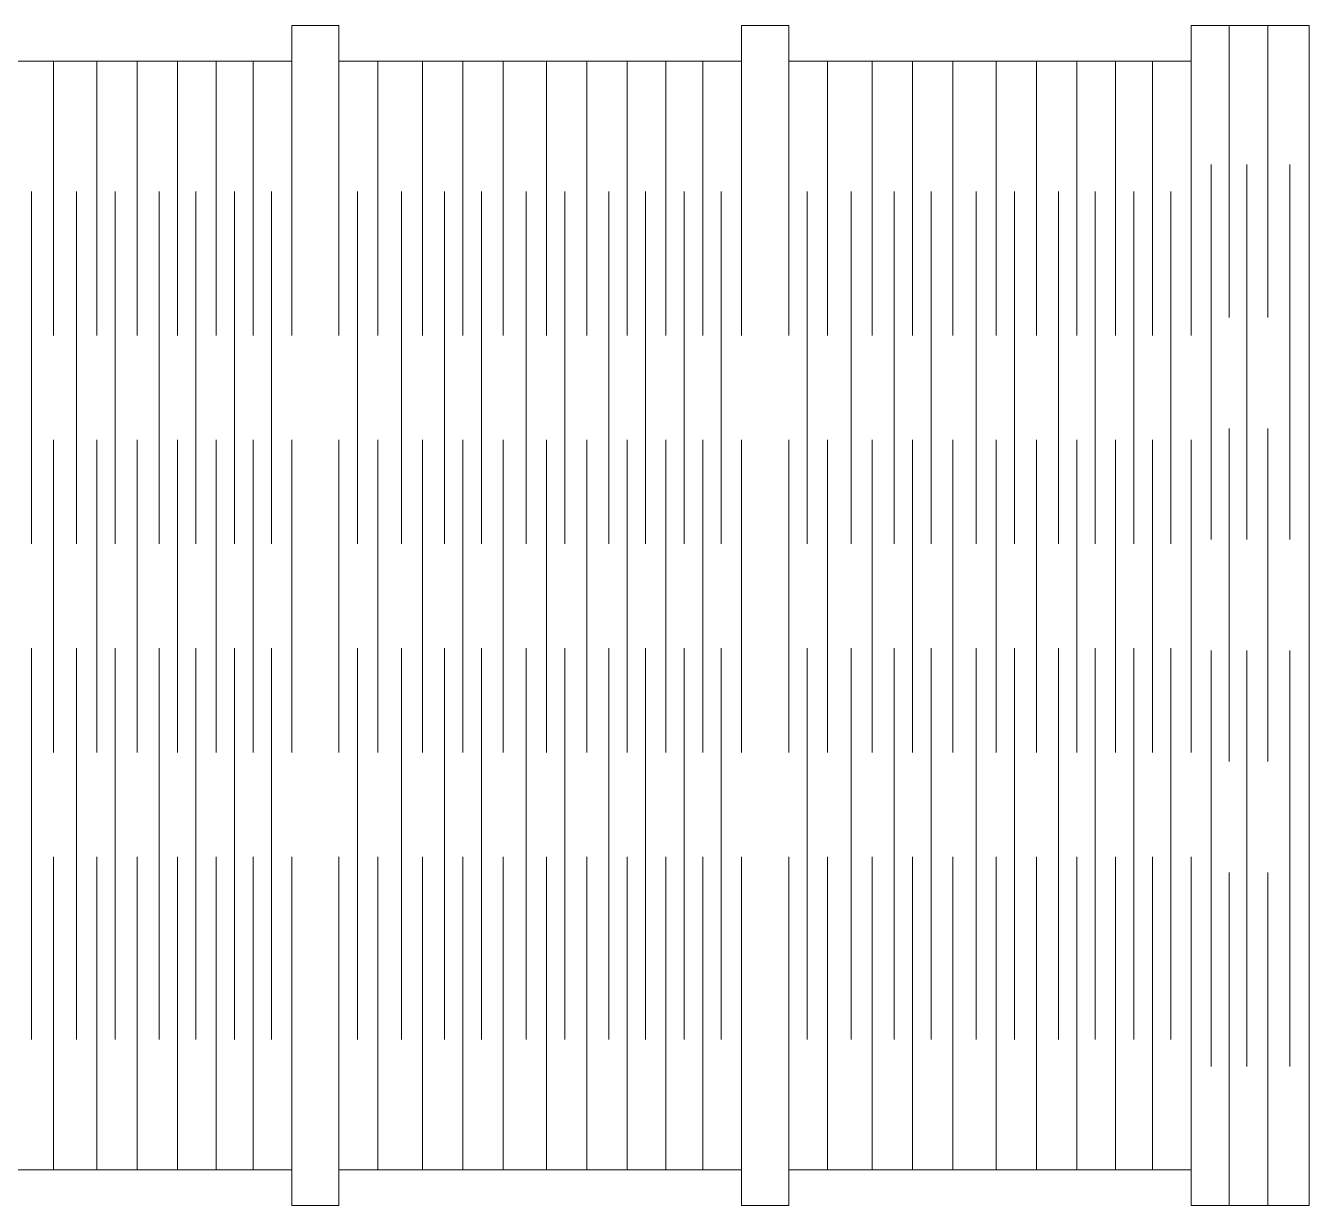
# Model space of a CAD drawing. Header units: millimetres. Extents: x -385 to 385, y -605 to 605.
# Drawn here: x -53.4 to 55.3, y 207.7 to 307.7 of the extents above; entities that cross this region are included whole.
import ezdxf

# ---------------------------------------------------------------- set-up
doc = ezdxf.new("R2010")
doc.units = ezdxf.units.MM
doc.header["$MEASUREMENT"] = 0
doc.layers.add('Camada 1', color=7, linetype='Continuous')

msp = doc.modelspace()

# ---------------------------------------------------------------- linework, layer by layer
at = {"layer": 'Camada 1', "color": 250, "lineweight": 20}
msp.add_open_spline([(-103.0139, 210.7496), (-103.0139, 210.7496), (-68.9567, 210.7496), (-68.9567, 210.7496), (-68.9567, 210.7496), (-68.9567, 210.7496), (-68.9567, 207.7496), (-68.9567, 207.7496), (-68.9567, 207.7496), (-68.9567, 207.7496), (-64.9536, 207.7496), (-64.9536, 207.7496), (-64.9536, 207.7496), (-64.9536, 207.7496), (-64.9536, 210.7496), (-64.9536, 210.7496), (-64.9536, 210.7496), (-64.9536, 210.7496), (-30.8964, 210.7496), (-30.8964, 210.7496), (-30.8964, 210.7496), (-30.8964, 210.7496), (-30.8964, 207.7496), (-30.8964, 207.7496), (-30.8964, 207.7496), (-30.8964, 207.7496), (-26.8934, 207.7496), (-26.8934, 207.7496), (-26.8934, 207.7496), (-26.8934, 207.7496), (-26.8934, 210.7496), (-26.8934, 210.7496), (-26.8934, 210.7496), (-26.8934, 210.7496), (7.2062, 210.7496), (7.2062, 210.7496), (7.2062, 210.7496), (7.2062, 210.7496), (7.2062, 207.7496), (7.2062, 207.7496), (7.2062, 207.7496), (7.2062, 207.7496), (11.2095, 207.7496), (11.2095, 207.7496), (11.2095, 207.7496), (11.2095, 207.7496), (11.2095, 210.7496), (11.2095, 210.7496), (11.2095, 210.7496), (11.2095, 210.7496), (45.309, 210.7496), (45.309, 210.7496), (45.309, 210.7496), (45.309, 210.7496), (45.309, 207.7496), (45.309, 207.7496), (45.309, 207.7496), (45.309, 207.7496), (55.324, 207.7496), (55.324, 207.7496), (55.324, 207.7496), (55.324, 207.7496), (55.324, 307.7496), (55.324, 307.7496), (55.324, 307.7496), (55.324, 307.7496), (45.309, 307.7496), (45.309, 307.7496), (45.309, 307.7496), (45.309, 307.7496), (45.309, 304.7496), (45.309, 304.7496), (45.309, 304.7496), (45.309, 304.7496), (11.2095, 304.7496), (11.2095, 304.7496), (11.2095, 304.7496), (11.2095, 304.7496), (11.2095, 307.7496), (11.2095, 307.7496), (11.2095, 307.7496), (11.2095, 307.7496), (7.2062, 307.7496), (7.2062, 307.7496), (7.2062, 307.7496), (7.2062, 307.7496), (7.2062, 304.7496), (7.2062, 304.7496), (7.2062, 304.7496), (7.2062, 304.7496), (-26.8934, 304.7496), (-26.8934, 304.7496), (-26.8934, 304.7496), (-26.8934, 304.7496), (-26.8934, 307.7496), (-26.8934, 307.7496), (-26.8934, 307.7496), (-26.8934, 307.7496), (-30.8964, 307.7496), (-30.8964, 307.7496), (-30.8964, 307.7496), (-30.8964, 307.7496), (-30.8964, 304.7496), (-30.8964, 304.7496), (-30.8964, 304.7496), (-30.8964, 304.7496), (-64.9536, 304.7496), (-64.9536, 304.7496), (-64.9536, 304.7496), (-64.9536, 304.7496), (-64.9536, 307.7496), (-64.9536, 307.7496), (-64.9536, 307.7496), (-64.9536, 307.7496), (-68.9567, 307.7496), (-68.9567, 307.7496), (-68.9567, 307.7496), (-68.9567, 307.7496), (-68.9567, 304.7496), (-68.9567, 304.7496), (-68.9567, 304.7496), (-68.9567, 304.7496), (-103.0139, 304.7496), (-103.0139, 304.7496), (-103.0139, 304.7496), (-103.0139, 304.7496), (-103.0139, 307.7496), (-103.0139, 307.7496), (-103.0139, 307.7496), (-103.0139, 307.7496), (-107.0169, 307.7496), (-107.0169, 307.7496), (-107.0169, 307.7496), (-107.0169, 307.7496), (-107.0169, 304.7496), (-107.0169, 304.7496), (-107.0169, 304.7496), (-107.0169, 304.7496), (-141.0741, 304.7496), (-141.0741, 304.7496), (-141.0741, 304.7496), (-141.0741, 304.7496), (-141.0741, 307.7496), (-141.0741, 307.7496), (-141.0741, 307.7496), (-141.0741, 307.7496), (-145.0772, 307.7496), (-145.0772, 307.7496), (-145.0772, 307.7496), (-145.0772, 307.7496), (-145.0772, 304.7496), (-145.0772, 304.7496), (-145.0772, 304.7496), (-145.0772, 304.7496), (-178.9671, 304.7496), (-178.9671, 304.7496), (-178.9671, 304.7496), (-178.9671, 304.7496), (-178.9671, 307.7496), (-178.9671, 307.7496), (-178.9671, 307.7496), (-178.9671, 307.7496), (-182.9676, 307.7496), (-182.9676, 307.7496), (-182.9676, 307.7496), (-182.9676, 307.7496), (-182.9676, 304.7496), (-182.9676, 304.7496), (-182.9676, 304.7496), (-182.9676, 304.7496), (-216.7385, 304.7496), (-216.7385, 304.7496), (-216.7385, 304.7496), (-216.7385, 304.7496), (-216.7385, 307.7496), (-216.7385, 307.7496), (-216.7385, 307.7496), (-216.7385, 307.7496), (-220.739, 307.7496), (-220.739, 307.7496), (-220.739, 307.7496), (-220.739, 307.7496), (-220.739, 304.7496), (-220.739, 304.7496), (-220.739, 304.7496), (-220.739, 304.7496), (-245.2713, 304.7496), (-245.2713, 304.7496), (-245.2713, 304.7496), (-245.2713, 304.7496), (-245.2713, 307.7496), (-245.2713, 307.7496), (-245.2713, 307.7496), (-245.2713, 307.7496), (-260.2713, 307.7496), (-260.2713, 307.7496), (-260.2713, 307.7496), (-260.2713, 307.7496), (-260.2713, 304.7496), (-260.2713, 304.7496), (-260.2713, 304.7496), (-260.2713, 304.7496), (-282.5128, 304.7496), (-282.5128, 304.7496), (-282.5128, 304.7496), (-282.5128, 304.7496), (-282.5128, 307.7496), (-282.5128, 307.7496), (-282.5128, 307.7496), (-282.5128, 307.7496), (-297.5128, 307.7496), (-297.5128, 307.7496), (-297.5128, 307.7496), (-297.5128, 307.7496), (-297.5128, 304.7496), (-297.5128, 304.7496), (-297.5128, 304.7496), (-297.5128, 304.7496), (-319.7544, 304.7496), (-319.7544, 304.7496), (-319.7544, 304.7496), (-319.7544, 304.7496), (-319.7544, 307.7496), (-319.7544, 307.7496), (-319.7544, 307.7496), (-319.7544, 307.7496), (-334.7544, 307.7496), (-334.7544, 307.7496), (-334.7544, 307.7496), (-334.7544, 307.7496), (-334.7544, 304.7496), (-334.7544, 304.7496), (-334.7544, 304.7496), (-334.7544, 304.7496), (-356.996, 304.7496), (-356.996, 304.7496), (-356.996, 304.7496), (-356.996, 304.7496), (-356.996, 307.7496), (-356.996, 307.7496), (-356.996, 307.7496), (-356.996, 307.7496), (-371.996, 307.7496), (-371.996, 307.7496), (-371.996, 307.7496), (-371.996, 307.7496), (-371.996, 304.7496), (-371.996, 304.7496), (-371.996, 304.7496), (-371.996, 304.7496), (-381.996, 304.7496), (-381.996, 304.7496), (-381.996, 304.7496), (-381.996, 304.7496), (-381.996, 294.7496), (-381.996, 294.7496), (-381.996, 294.7496), (-381.996, 294.7496), (-384.996, 294.7496), (-384.996, 294.7496), (-384.996, 294.7496), (-384.996, 294.7496), (-384.996, 284.7496), (-384.996, 284.7496), (-384.996, 284.7496), (-384.996, 284.7496), (-381.996, 284.7496), (-381.996, 284.7496), (-381.996, 284.7496), (-381.996, 284.7496), (-381.996, 262.7496), (-381.996, 262.7496), (-381.996, 262.7496), (-381.996, 262.7496), (-384.996, 262.7496), (-384.996, 262.7496), (-384.996, 262.7496), (-384.996, 262.7496), (-384.996, 252.7496), (-384.996, 252.7496), (-384.996, 252.7496), (-384.996, 252.7496), (-381.996, 252.7496), (-381.996, 252.7496), (-381.996, 252.7496), (-381.996, 252.7496), (-381.996, 230.7496), (-381.996, 230.7496), (-381.996, 230.7496), (-381.996, 230.7496), (-384.996, 230.7496), (-384.996, 230.7496), (-384.996, 230.7496), (-384.996, 230.7496), (-384.996, 220.7496), (-384.996, 220.7496), (-384.996, 220.7496), (-384.996, 220.7496), (-381.996, 220.7496), (-381.996, 220.7496), (-381.996, 220.7496), (-381.996, 220.7496), (-381.996, 210.7496), (-381.996, 210.7496), (-381.996, 210.7496), (-381.996, 210.7496), (-371.996, 210.7496), (-371.996, 210.7496), (-371.996, 210.7496), (-371.996, 210.7496), (-371.996, 207.7496), (-371.996, 207.7496), (-371.996, 207.7496), (-371.996, 207.7496), (-356.996, 207.7496), (-356.996, 207.7496), (-356.996, 207.7496), (-356.996, 207.7496), (-356.996, 210.7496), (-356.996, 210.7496), (-356.996, 210.7496), (-356.996, 210.7496), (-334.7544, 210.7496), (-334.7544, 210.7496), (-334.7544, 210.7496), (-334.7544, 210.7496), (-334.7544, 207.7496), (-334.7544, 207.7496), (-334.7544, 207.7496), (-334.7544, 207.7496), (-319.7544, 207.7496), (-319.7544, 207.7496), (-319.7544, 207.7496), (-319.7544, 207.7496), (-319.7544, 210.7496), (-319.7544, 210.7496), (-319.7544, 210.7496), (-319.7544, 210.7496), (-297.5128, 210.7496), (-297.5128, 210.7496), (-297.5128, 210.7496), (-297.5128, 210.7496), (-297.5128, 207.7496), (-297.5128, 207.7496), (-297.5128, 207.7496), (-297.5128, 207.7496), (-282.5128, 207.7496), (-282.5128, 207.7496), (-282.5128, 207.7496), (-282.5128, 207.7496), (-282.5128, 210.7496), (-282.5128, 210.7496), (-282.5128, 210.7496), (-282.5128, 210.7496), (-260.2713, 210.7496), (-260.2713, 210.7496), (-260.2713, 210.7496), (-260.2713, 210.7496), (-260.2713, 207.7496), (-260.2713, 207.7496), (-260.2713, 207.7496), (-260.2713, 207.7496), (-245.2713, 207.7496), (-245.2713, 207.7496), (-245.2713, 207.7496), (-245.2713, 207.7496), (-245.2713, 210.7496), (-245.2713, 210.7496), (-245.2713, 210.7496), (-245.2713, 210.7496), (-220.739, 210.7496), (-220.739, 210.7496), (-220.739, 210.7496), (-220.739, 210.7496), (-220.739, 207.7496), (-220.739, 207.7496), (-220.739, 207.7496), (-220.739, 207.7496), (-216.7385, 207.7496), (-216.7385, 207.7496), (-216.7385, 207.7496), (-216.7385, 207.7496), (-216.7385, 210.7496), (-216.7385, 210.7496), (-216.7385, 210.7496), (-216.7385, 210.7496), (-182.9676, 210.7496), (-182.9676, 210.7496), (-182.9676, 210.7496), (-182.9676, 210.7496), (-182.9676, 207.7496), (-182.9676, 207.7496), (-182.9676, 207.7496), (-182.9676, 207.7496), (-178.9671, 207.7496), (-178.9671, 207.7496), (-178.9671, 207.7496), (-178.9671, 207.7496), (-178.9671, 210.7496), (-178.9671, 210.7496), (-178.9671, 210.7496), (-178.9671, 210.7496), (-145.0772, 210.7496), (-145.0772, 210.7496), (-145.0772, 210.7496), (-145.0772, 210.7496), (-145.0772, 207.7496), (-145.0772, 207.7496), (-145.0772, 207.7496), (-145.0772, 207.7496), (-141.0741, 207.7496), (-141.0741, 207.7496), (-141.0741, 207.7496), (-141.0741, 207.7496), (-141.0741, 210.7496), (-141.0741, 210.7496), (-141.0741, 210.7496), (-141.0741, 210.7496), (-107.0169, 210.7496), (-107.0169, 210.7496), (-107.0169, 210.7496), (-107.0169, 210.7496), (-107.0169, 207.7496), (-107.0169, 207.7496), (-107.0169, 207.7496), (-107.0169, 207.7496), (-103.0139, 207.7496), (-103.0139, 207.7496), (-103.0139, 207.7496), (-103.0139, 207.7496), (-103.0139, 210.7496), (-103.0139, 210.7496)], degree=3, knots=[0, 0, 0, 0, 0.00917431, 0.00917431, 0.00917431, 0.00917431, 0.01834862, 0.01834862, 0.01834862, 0.01834862, 0.02752294, 0.02752294, 0.02752294, 0.02752294, 0.03669725, 0.03669725, 0.03669725, 0.03669725, 0.04587156, 0.04587156, 0.04587156, 0.04587156, 0.05504587, 0.05504587, 0.05504587, 0.05504587, 0.06422018, 0.06422018, 0.06422018, 0.06422018, 0.0733945, 0.0733945, 0.0733945, 0.0733945, 0.08256881, 0.08256881, 0.08256881, 0.08256881, 0.09174312, 0.09174312, 0.09174312, 0.09174312, 0.10091743, 0.10091743, 0.10091743, 0.10091743, 0.11009174, 0.11009174, 0.11009174, 0.11009174, 0.11926606, 0.11926606, 0.11926606, 0.11926606, 0.12844037, 0.12844037, 0.12844037, 0.12844037, 0.13761468, 0.13761468, 0.13761468, 0.13761468, 0.14678899, 0.14678899, 0.14678899, 0.14678899, 0.1559633, 0.1559633, 0.1559633, 0.1559633, 0.16513761, 0.16513761, 0.16513761, 0.16513761, 0.17431193, 0.17431193, 0.17431193, 0.17431193, 0.18348624, 0.18348624, 0.18348624, 0.18348624, 0.19266055, 0.19266055, 0.19266055, 0.19266055, 0.20183486, 0.20183486, 0.20183486, 0.20183486, 0.21100917, 0.21100917, 0.21100917, 0.21100917, 0.22018349, 0.22018349, 0.22018349, 0.22018349, 0.2293578, 0.2293578, 0.2293578, 0.2293578, 0.23853211, 0.23853211, 0.23853211, 0.23853211, 0.24770642, 0.24770642, 0.24770642, 0.24770642, 0.25688073, 0.25688073, 0.25688073, 0.25688073, 0.26605505, 0.26605505, 0.26605505, 0.26605505, 0.27522936, 0.27522936, 0.27522936, 0.27522936, 0.28440367, 0.28440367, 0.28440367, 0.28440367, 0.29357798, 0.29357798, 0.29357798, 0.29357798, 0.30275229, 0.30275229, 0.30275229, 0.30275229, 0.31192661, 0.31192661, 0.31192661, 0.31192661, 0.32110092, 0.32110092, 0.32110092, 0.32110092, 0.33027523, 0.33027523, 0.33027523, 0.33027523, 0.33944954, 0.33944954, 0.33944954, 0.33944954, 0.34862385, 0.34862385, 0.34862385, 0.34862385, 0.35779817, 0.35779817, 0.35779817, 0.35779817, 0.36697248, 0.36697248, 0.36697248, 0.36697248, 0.37614679, 0.37614679, 0.37614679, 0.37614679, 0.3853211, 0.3853211, 0.3853211, 0.3853211, 0.39449541, 0.39449541, 0.39449541, 0.39449541, 0.40366972, 0.40366972, 0.40366972, 0.40366972, 0.41284404, 0.41284404, 0.41284404, 0.41284404, 0.42201835, 0.42201835, 0.42201835, 0.42201835, 0.43119266, 0.43119266, 0.43119266, 0.43119266, 0.44036697, 0.44036697, 0.44036697, 0.44036697, 0.44954128, 0.44954128, 0.44954128, 0.44954128, 0.4587156, 0.4587156, 0.4587156, 0.4587156, 0.46788991, 0.46788991, 0.46788991, 0.46788991, 0.47706422, 0.47706422, 0.47706422, 0.47706422, 0.48623853, 0.48623853, 0.48623853, 0.48623853, 0.49541284, 0.49541284, 0.49541284, 0.49541284, 0.50458716, 0.50458716, 0.50458716, 0.50458716, 0.51376147, 0.51376147, 0.51376147, 0.51376147, 0.52293578, 0.52293578, 0.52293578, 0.52293578, 0.53211009, 0.53211009, 0.53211009, 0.53211009, 0.5412844, 0.5412844, 0.5412844, 0.5412844, 0.55045872, 0.55045872, 0.55045872, 0.55045872, 0.55963303, 0.55963303, 0.55963303, 0.55963303, 0.56880734, 0.56880734, 0.56880734, 0.56880734, 0.57798165, 0.57798165, 0.57798165, 0.57798165, 0.58715596, 0.58715596, 0.58715596, 0.58715596, 0.59633028, 0.59633028, 0.59633028, 0.59633028, 0.60550459, 0.60550459, 0.60550459, 0.60550459, 0.6146789, 0.6146789, 0.6146789, 0.6146789, 0.62385321, 0.62385321, 0.62385321, 0.62385321, 0.63302752, 0.63302752, 0.63302752, 0.63302752, 0.64220183, 0.64220183, 0.64220183, 0.64220183, 0.65137615, 0.65137615, 0.65137615, 0.65137615, 0.66055046, 0.66055046, 0.66055046, 0.66055046, 0.66972477, 0.66972477, 0.66972477, 0.66972477, 0.67889908, 0.67889908, 0.67889908, 0.67889908, 0.68807339, 0.68807339, 0.68807339, 0.68807339, 0.69724771, 0.69724771, 0.69724771, 0.69724771, 0.70642202, 0.70642202, 0.70642202, 0.70642202, 0.71559633, 0.71559633, 0.71559633, 0.71559633, 0.72477064, 0.72477064, 0.72477064, 0.72477064, 0.73394495, 0.73394495, 0.73394495, 0.73394495, 0.74311927, 0.74311927, 0.74311927, 0.74311927, 0.75229358, 0.75229358, 0.75229358, 0.75229358, 0.76146789, 0.76146789, 0.76146789, 0.76146789, 0.7706422, 0.7706422, 0.7706422, 0.7706422, 0.77981651, 0.77981651, 0.77981651, 0.77981651, 0.78899083, 0.78899083, 0.78899083, 0.78899083, 0.79816514, 0.79816514, 0.79816514, 0.79816514, 0.80733945, 0.80733945, 0.80733945, 0.80733945, 0.81651376, 0.81651376, 0.81651376, 0.81651376, 0.82568807, 0.82568807, 0.82568807, 0.82568807, 0.83486239, 0.83486239, 0.83486239, 0.83486239, 0.8440367, 0.8440367, 0.8440367, 0.8440367, 0.85321101, 0.85321101, 0.85321101, 0.85321101, 0.86238532, 0.86238532, 0.86238532, 0.86238532, 0.87155963, 0.87155963, 0.87155963, 0.87155963, 0.88073394, 0.88073394, 0.88073394, 0.88073394, 0.88990826, 0.88990826, 0.88990826, 0.88990826, 0.89908257, 0.89908257, 0.89908257, 0.89908257, 0.90825688, 0.90825688, 0.90825688, 0.90825688, 0.91743119, 0.91743119, 0.91743119, 0.91743119, 0.9266055, 0.9266055, 0.9266055, 0.9266055, 0.93577982, 0.93577982, 0.93577982, 0.93577982, 0.94495413, 0.94495413, 0.94495413, 0.94495413, 0.95412844, 0.95412844, 0.95412844, 0.95412844, 0.96330275, 0.96330275, 0.96330275, 0.96330275, 0.97247706, 0.97247706, 0.97247706, 0.97247706, 0.98165138, 0.98165138, 0.98165138, 0.98165138, 1, 1, 1, 1], dxfattribs=at)
for points in [[(48.519, 283.0139), (48.519, 283.0139), (48.519, 307.7496), (48.519, 307.7496)], [(51.7991, 283.0139), (51.7991, 283.0139), (51.7991, 307.7496), (51.7991, 307.7496)], [(-51.0803, 281.498), (-51.0803, 281.498), (-51.0803, 304.7496), (-51.0803, 304.7496)], [(-47.4104, 281.498), (-47.4104, 281.498), (-47.4104, 304.7496), (-47.4104, 304.7496)], [(-43.9954, 281.498), (-43.9954, 281.498), (-43.9954, 304.7496), (-43.9954, 304.7496)], [(-40.58, 281.498), (-40.58, 281.498), (-40.58, 304.7496), (-40.58, 304.7496)], [(-37.3002, 281.498), (-37.3002, 281.498), (-37.3002, 304.7496), (-37.3002, 304.7496)], [(-34.1761, 281.498), (-34.1761, 281.498), (-34.1761, 304.7496), (-34.1761, 304.7496)], [(-30.8964, 281.498), (-30.8964, 281.498), (-30.8964, 304.7496), (-30.8964, 304.7496)], [(-26.8934, 281.498), (-26.8934, 281.498), (-26.8934, 304.7496), (-26.8934, 304.7496)], [(-23.6137, 281.498), (-23.6137, 281.498), (-23.6137, 304.7496), (-23.6137, 304.7496)], [(-19.8084, 281.498), (-19.8084, 281.498), (-19.8084, 304.7496), (-19.8084, 304.7496)], [(-16.393, 281.498), (-16.393, 281.498), (-16.393, 304.7496), (-16.393, 304.7496)], [(-12.9779, 281.498), (-12.9779, 281.498), (-12.9779, 304.7496), (-12.9779, 304.7496)], [(-9.308, 281.498), (-9.308, 281.498), (-9.308, 304.7496), (-9.308, 304.7496)], [(-5.893, 281.498), (-5.893, 281.498), (-5.893, 304.7496), (-5.893, 304.7496)], [(-2.4776, 281.498), (-2.4776, 281.498), (-2.4776, 304.7496), (-2.4776, 304.7496)], [(0.8022, 281.498), (0.8022, 281.498), (0.8022, 304.7496), (0.8022, 304.7496)], [(3.9263, 281.498), (3.9263, 281.498), (3.9263, 304.7496), (3.9263, 304.7496)], [(7.206, 281.498), (7.206, 281.498), (7.206, 304.7496), (7.206, 304.7496)], [(11.2095, 281.498), (11.2095, 281.498), (11.2095, 304.7496), (11.2095, 304.7496)], [(14.4892, 281.498), (14.4892, 281.498), (14.4892, 304.7496), (14.4892, 304.7496)], [(18.2945, 281.498), (18.2945, 281.498), (18.2945, 304.7496), (18.2945, 304.7496)], [(21.7099, 281.498), (21.7099, 281.498), (21.7099, 304.7496), (21.7099, 304.7496)], [(25.125, 281.498), (25.125, 281.498), (25.125, 304.7496), (25.125, 304.7496)], [(28.7949, 281.498), (28.7949, 281.498), (28.7949, 304.7496), (28.7949, 304.7496)], [(32.2099, 281.498), (32.2099, 281.498), (32.2099, 304.7496), (32.2099, 304.7496)], [(35.6253, 281.498), (35.6253, 281.498), (35.6253, 304.7496), (35.6253, 304.7496)], [(38.9051, 281.498), (38.9051, 281.498), (38.9051, 304.7496), (38.9051, 304.7496)], [(42.0292, 281.498), (42.0292, 281.498), (42.0292, 304.7496), (42.0292, 304.7496)], [(45.3089, 281.498), (45.3089, 281.498), (45.3089, 304.7496), (45.3089, 304.7496)], [(47.0187, 264.1977), (47.0187, 264.1977), (47.0187, 295.9895), (47.0187, 295.9895)], [(50.0193, 264.1977), (50.0193, 264.1977), (50.0193, 295.9895), (50.0193, 295.9895)], [(53.6784, 264.1977), (53.6784, 264.1977), (53.6784, 295.9895), (53.6784, 295.9895)], [(-52.9333, 263.8108), (-52.9333, 263.8108), (-52.9333, 293.6951), (-52.9333, 293.6951)], [(-49.1236, 263.8108), (-49.1236, 263.8108), (-49.1236, 293.6951), (-49.1236, 293.6951)], [(-45.8484, 263.8108), (-45.8484, 263.8108), (-45.8484, 293.6951), (-45.8484, 293.6951)], [(-42.142, 263.8108), (-42.142, 263.8108), (-42.142, 293.6951), (-42.142, 293.6951)], [(-39.018, 263.8108), (-39.018, 263.8108), (-39.018, 293.6951), (-39.018, 293.6951)], [(-35.7381, 263.8108), (-35.7381, 263.8108), (-35.7381, 293.6951), (-35.7381, 293.6951)], [(-32.6141, 263.8108), (-32.6141, 263.8108), (-32.6141, 293.6951), (-32.6141, 293.6951)], [(-25.3314, 263.8108), (-25.3314, 263.8108), (-25.3314, 293.6951), (-25.3314, 293.6951)], [(-21.5849, 263.8108), (-21.5849, 263.8108), (-21.5849, 293.6951), (-21.5849, 293.6951)], [(-17.955, 263.8108), (-17.955, 263.8108), (-17.955, 293.6951), (-17.955, 293.6951)], [(-14.8309, 263.8108), (-14.8309, 263.8108), (-14.8309, 293.6951), (-14.8309, 293.6951)], [(-11.0212, 263.8108), (-11.0212, 263.8108), (-11.0212, 293.6951), (-11.0212, 293.6951)], [(-7.746, 263.8108), (-7.746, 263.8108), (-7.746, 293.6951), (-7.746, 293.6951)], [(-4.0396, 263.8108), (-4.0396, 263.8108), (-4.0396, 293.6951), (-4.0396, 293.6951)], [(-0.9156, 263.8108), (-0.9156, 263.8108), (-0.9156, 293.6951), (-0.9156, 293.6951)], [(2.3643, 263.8108), (2.3643, 263.8108), (2.3643, 293.6951), (2.3643, 293.6951)], [(5.4883, 263.8108), (5.4883, 263.8108), (5.4883, 293.6951), (5.4883, 293.6951)], [(12.7715, 263.8108), (12.7715, 263.8108), (12.7715, 293.6951), (12.7715, 293.6951)], [(16.518, 263.8108), (16.518, 263.8108), (16.518, 293.6951), (16.518, 293.6951)], [(20.1479, 263.8108), (20.1479, 263.8108), (20.1479, 293.6951), (20.1479, 293.6951)], [(23.272, 263.8108), (23.272, 263.8108), (23.272, 293.6951), (23.272, 293.6951)], [(27.0817, 263.8108), (27.0817, 263.8108), (27.0817, 293.6951), (27.0817, 293.6951)], [(30.3569, 263.8108), (30.3569, 263.8108), (30.3569, 293.6951), (30.3569, 293.6951)], [(34.0633, 263.8108), (34.0633, 263.8108), (34.0633, 293.6951), (34.0633, 293.6951)], [(37.1873, 263.8108), (37.1873, 263.8108), (37.1873, 293.6951), (37.1873, 293.6951)], [(40.4672, 263.8108), (40.4672, 263.8108), (40.4672, 293.6951), (40.4672, 293.6951)], [(43.5912, 263.8108), (43.5912, 263.8108), (43.5912, 293.6951), (43.5912, 293.6951)], [(48.519, 245.3818), (48.519, 245.3818), (48.519, 273.6058), (48.519, 273.6058)], [(51.7991, 245.3818), (51.7991, 245.3818), (51.7991, 273.6058), (51.7991, 273.6058)], [(-51.0803, 246.1239), (-51.0803, 246.1239), (-51.0803, 272.6544), (-51.0803, 272.6544)], [(-47.4104, 246.1239), (-47.4104, 246.1239), (-47.4104, 272.6544), (-47.4104, 272.6544)], [(-43.9954, 246.1239), (-43.9954, 246.1239), (-43.9954, 272.6544), (-43.9954, 272.6544)], [(-40.58, 246.1239), (-40.58, 246.1239), (-40.58, 272.6544), (-40.58, 272.6544)], [(-37.3002, 246.1239), (-37.3002, 246.1239), (-37.3002, 272.6544), (-37.3002, 272.6544)], [(-34.1761, 246.1239), (-34.1761, 246.1239), (-34.1761, 272.6544), (-34.1761, 272.6544)], [(-30.8964, 246.1239), (-30.8964, 246.1239), (-30.8964, 272.6544), (-30.8964, 272.6544)], [(-26.8934, 246.1239), (-26.8934, 246.1239), (-26.8934, 272.6544), (-26.8934, 272.6544)], [(-23.6137, 246.1239), (-23.6137, 246.1239), (-23.6137, 272.6544), (-23.6137, 272.6544)], [(-19.8084, 246.1239), (-19.8084, 246.1239), (-19.8084, 272.6544), (-19.8084, 272.6544)], [(-16.393, 246.1239), (-16.393, 246.1239), (-16.393, 272.6544), (-16.393, 272.6544)], [(-12.9779, 246.1239), (-12.9779, 246.1239), (-12.9779, 272.6544), (-12.9779, 272.6544)], [(-9.308, 246.1239), (-9.308, 246.1239), (-9.308, 272.6544), (-9.308, 272.6544)], [(-5.893, 246.1239), (-5.893, 246.1239), (-5.893, 272.6544), (-5.893, 272.6544)], [(-2.4776, 246.1239), (-2.4776, 246.1239), (-2.4776, 272.6544), (-2.4776, 272.6544)], [(0.8022, 246.1239), (0.8022, 246.1239), (0.8022, 272.6544), (0.8022, 272.6544)], [(3.9263, 246.1239), (3.9263, 246.1239), (3.9263, 272.6544), (3.9263, 272.6544)], [(7.206, 246.1239), (7.206, 246.1239), (7.206, 272.6544), (7.206, 272.6544)], [(11.2095, 246.1239), (11.2095, 246.1239), (11.2095, 272.6544), (11.2095, 272.6544)], [(14.4892, 246.1239), (14.4892, 246.1239), (14.4892, 272.6544), (14.4892, 272.6544)], [(18.2945, 246.1239), (18.2945, 246.1239), (18.2945, 272.6544), (18.2945, 272.6544)], [(21.7099, 246.1239), (21.7099, 246.1239), (21.7099, 272.6544), (21.7099, 272.6544)], [(25.125, 246.1239), (25.125, 246.1239), (25.125, 272.6544), (25.125, 272.6544)], [(28.7949, 246.1239), (28.7949, 246.1239), (28.7949, 272.6544), (28.7949, 272.6544)], [(32.2099, 246.1239), (32.2099, 246.1239), (32.2099, 272.6544), (32.2099, 272.6544)], [(35.6253, 246.1239), (35.6253, 246.1239), (35.6253, 272.6544), (35.6253, 272.6544)], [(38.9051, 246.1239), (38.9051, 246.1239), (38.9051, 272.6544), (38.9051, 272.6544)], [(42.0292, 246.1239), (42.0292, 246.1239), (42.0292, 272.6544), (42.0292, 272.6544)], [(45.3089, 246.1239), (45.3089, 246.1239), (45.3089, 272.6544), (45.3089, 272.6544)], [(-52.9333, 221.8041), (-52.9333, 221.8041), (-52.9333, 254.9675), (-52.9333, 254.9675)], [(-49.1236, 221.8041), (-49.1236, 221.8041), (-49.1236, 254.9675), (-49.1236, 254.9675)], [(-45.8484, 221.8041), (-45.8484, 221.8041), (-45.8484, 254.9675), (-45.8484, 254.9675)], [(-42.142, 221.8041), (-42.142, 221.8041), (-42.142, 254.9675), (-42.142, 254.9675)], [(-39.018, 221.8041), (-39.018, 221.8041), (-39.018, 254.9675), (-39.018, 254.9675)], [(-35.7381, 221.8041), (-35.7381, 221.8041), (-35.7381, 254.9675), (-35.7381, 254.9675)], [(-32.6141, 221.8041), (-32.6141, 221.8041), (-32.6141, 254.9675), (-32.6141, 254.9675)], [(-25.3314, 221.8041), (-25.3314, 221.8041), (-25.3314, 254.9675), (-25.3314, 254.9675)], [(-21.5849, 221.8041), (-21.5849, 221.8041), (-21.5849, 254.9675), (-21.5849, 254.9675)], [(-17.955, 221.8041), (-17.955, 221.8041), (-17.955, 254.9675), (-17.955, 254.9675)], [(-14.8309, 221.8041), (-14.8309, 221.8041), (-14.8309, 254.9675), (-14.8309, 254.9675)], [(-11.0212, 221.8041), (-11.0212, 221.8041), (-11.0212, 254.9675), (-11.0212, 254.9675)], [(-7.746, 221.8041), (-7.746, 221.8041), (-7.746, 254.9675), (-7.746, 254.9675)], [(-4.0396, 221.8041), (-4.0396, 221.8041), (-4.0396, 254.9675), (-4.0396, 254.9675)], [(-0.9156, 221.8041), (-0.9156, 221.8041), (-0.9156, 254.9675), (-0.9156, 254.9675)], [(2.3643, 221.8041), (2.3643, 221.8041), (2.3643, 254.9675), (2.3643, 254.9675)], [(5.4883, 221.8041), (5.4883, 221.8041), (5.4883, 254.9675), (5.4883, 254.9675)], [(12.7715, 221.8041), (12.7715, 221.8041), (12.7715, 254.9675), (12.7715, 254.9675)], [(16.518, 221.8041), (16.518, 221.8041), (16.518, 254.9675), (16.518, 254.9675)], [(20.1479, 221.8041), (20.1479, 221.8041), (20.1479, 254.9675), (20.1479, 254.9675)], [(23.272, 221.8041), (23.272, 221.8041), (23.272, 254.9675), (23.272, 254.9675)], [(27.0817, 221.8041), (27.0817, 221.8041), (27.0817, 254.9675), (27.0817, 254.9675)], [(30.3569, 221.8041), (30.3569, 221.8041), (30.3569, 254.9675), (30.3569, 254.9675)], [(34.0633, 221.8041), (34.0633, 221.8041), (34.0633, 254.9675), (34.0633, 254.9675)], [(37.1873, 221.8041), (37.1873, 221.8041), (37.1873, 254.9675), (37.1873, 254.9675)], [(40.4672, 221.8041), (40.4672, 221.8041), (40.4672, 254.9675), (40.4672, 254.9675)], [(43.5912, 221.8041), (43.5912, 221.8041), (43.5912, 254.9675), (43.5912, 254.9675)], [(47.0187, 219.5097), (47.0187, 219.5097), (47.0187, 254.7899), (47.0187, 254.7899)], [(50.0193, 219.5097), (50.0193, 219.5097), (50.0193, 254.7899), (50.0193, 254.7899)], [(53.6784, 219.5097), (53.6784, 219.5097), (53.6784, 254.7899), (53.6784, 254.7899)], [(-51.0803, 210.7496), (-51.0803, 210.7496), (-51.0803, 237.2802), (-51.0803, 237.2802)], [(-47.4104, 210.7496), (-47.4104, 210.7496), (-47.4104, 237.2802), (-47.4104, 237.2802)], [(-43.9954, 210.7496), (-43.9954, 210.7496), (-43.9954, 237.2802), (-43.9954, 237.2802)], [(-40.58, 210.7496), (-40.58, 210.7496), (-40.58, 237.2802), (-40.58, 237.2802)], [(-37.3002, 210.7496), (-37.3002, 210.7496), (-37.3002, 237.2802), (-37.3002, 237.2802)], [(-34.1761, 210.7496), (-34.1761, 210.7496), (-34.1761, 237.2802), (-34.1761, 237.2802)], [(-30.8964, 210.7496), (-30.8964, 210.7496), (-30.8964, 237.2802), (-30.8964, 237.2802)], [(-26.8934, 210.7496), (-26.8934, 210.7496), (-26.8934, 237.2802), (-26.8934, 237.2802)], [(-23.6137, 210.7496), (-23.6137, 210.7496), (-23.6137, 237.2802), (-23.6137, 237.2802)], [(-19.8084, 210.7496), (-19.8084, 210.7496), (-19.8084, 237.2802), (-19.8084, 237.2802)], [(-16.393, 210.7496), (-16.393, 210.7496), (-16.393, 237.2802), (-16.393, 237.2802)], [(-12.9779, 210.7496), (-12.9779, 210.7496), (-12.9779, 237.2802), (-12.9779, 237.2802)], [(-9.308, 210.7496), (-9.308, 210.7496), (-9.308, 237.2802), (-9.308, 237.2802)], [(-5.893, 210.7496), (-5.893, 210.7496), (-5.893, 237.2802), (-5.893, 237.2802)], [(-2.4776, 210.7496), (-2.4776, 210.7496), (-2.4776, 237.2802), (-2.4776, 237.2802)], [(0.8022, 210.7496), (0.8022, 210.7496), (0.8022, 237.2802), (0.8022, 237.2802)], [(3.9263, 210.7496), (3.9263, 210.7496), (3.9263, 237.2802), (3.9263, 237.2802)], [(7.206, 210.7496), (7.206, 210.7496), (7.206, 237.2802), (7.206, 237.2802)], [(11.2095, 210.7496), (11.2095, 210.7496), (11.2095, 237.2802), (11.2095, 237.2802)], [(14.4892, 210.7496), (14.4892, 210.7496), (14.4892, 237.2802), (14.4892, 237.2802)], [(18.2945, 210.7496), (18.2945, 210.7496), (18.2945, 237.2802), (18.2945, 237.2802)], [(21.7099, 210.7496), (21.7099, 210.7496), (21.7099, 237.2802), (21.7099, 237.2802)], [(25.125, 210.7496), (25.125, 210.7496), (25.125, 237.2802), (25.125, 237.2802)], [(28.7949, 210.7496), (28.7949, 210.7496), (28.7949, 237.2802), (28.7949, 237.2802)], [(32.2099, 210.7496), (32.2099, 210.7496), (32.2099, 237.2802), (32.2099, 237.2802)], [(35.6253, 210.7496), (35.6253, 210.7496), (35.6253, 237.2802), (35.6253, 237.2802)], [(38.9051, 210.7496), (38.9051, 210.7496), (38.9051, 237.2802), (38.9051, 237.2802)], [(42.0292, 210.7496), (42.0292, 210.7496), (42.0292, 237.2802), (42.0292, 237.2802)], [(45.3089, 210.7496), (45.3089, 210.7496), (45.3089, 237.2802), (45.3089, 237.2802)], [(48.519, 207.7496), (48.519, 207.7496), (48.519, 235.9736), (48.519, 235.9736)], [(51.7991, 207.7496), (51.7991, 207.7496), (51.7991, 235.9736), (51.7991, 235.9736)]]:
    msp.add_open_spline(points, degree=3, dxfattribs=at)

doc.saveas('drawing.dxf')
